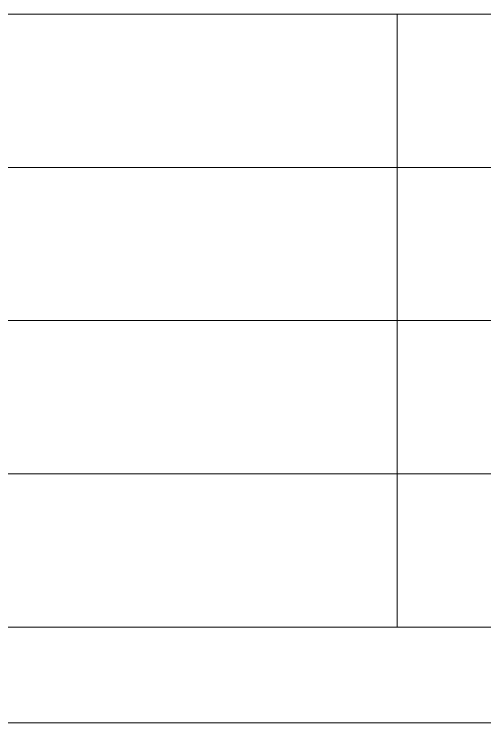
# Model space of a CAD drawing. Header units: millimetres. Extents: x 0 to 297, y 0 to 210.
# Drawn here: x 58.26 to 82.84, y 5 to 42 of the extents above; entities that cross this region are included whole.
import ezdxf

# ---------------------------------------------------------------- set-up
doc = ezdxf.new("R2010")
doc.units = ezdxf.units.MM
doc.header["$LTSCALE"] = 0.3
doc.layers.add('图框', color=7, linetype='Continuous', lineweight=35)

msp = doc.modelspace()

# ---------------------------------------------------------------- linework, layer by layer
at = {"layer": '图框', "color": 0, "lineweight": 9}
for p, q in [((10, 42), (128.528, 42)), ((78.273, 42), (78.273, 10)), ((10, 34), (104.523, 34))]:
    msp.add_line(p, q, dxfattribs=at)
at = {"layer": '图框', "lineweight": 9}
for p, q in [((10, 26), (128.528, 26)), ((10, 18), (104.523, 18)), ((128.528, 10), (10, 10)), ((292, 5), (5, 5))]:
    msp.add_line(p, q, dxfattribs=at)

doc.saveas('drawing.dxf')
